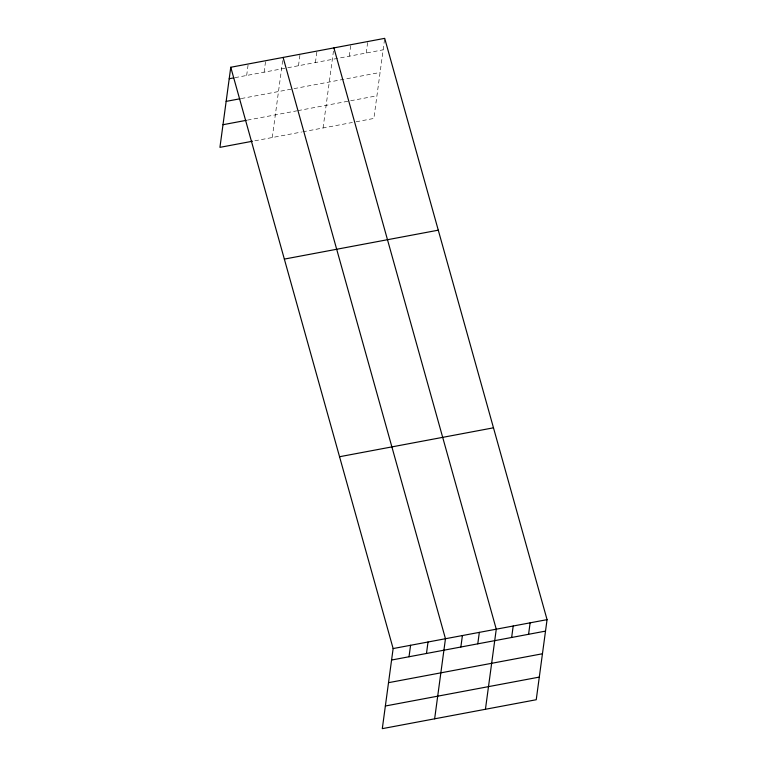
<?xml version="1.0" encoding="UTF-8"?>
<svg xmlns="http://www.w3.org/2000/svg" width="767" height="767" viewBox="0 0 767 767"><rect width="100%" height="100%" fill="white"/><g stroke="black" fill="none" stroke-linecap="round" stroke-linejoin="round"><path stroke-width="0.58" stroke-dasharray="3.83 2.88" d="M246.658 75.463L248.211 63.987M264.107 72.184L265.66 60.708M272.275 137.523L282.946 58.58M298.488 65.722L300.031 54.256M315.419 62.549L316.963 51.073M323.07 127.984L333.741 49.04M349.282 56.183L350.835 44.707M366.214 53.009L367.767 41.533M384.545 39.501L373.865 118.444L353.549 122.26M235.028 77.649L383.145 49.826M241.269 98.54L380.087 72.472M247.425 120.122L296.781 110.851M297.912 110.64L376.933 95.798M254.826 140.802L301.623 132.01M302.754 131.799L352.417 122.471"/><path stroke-width="1.15" d="M230.762 67.266L393.135 648.556L382.302 728.65L536.238 699.734L547.063 619.65L384.698 38.35L230.762 67.266L219.937 147.35L252.496 141.233M409.022 656.753L410.575 645.277M426.471 653.474L428.024 642.008M434.64 718.823L445.464 638.729L283.1 57.429M460.852 647.022L462.405 635.546M477.783 643.839L479.337 632.363M485.434 709.283L496.268 629.189L333.904 47.89M511.647 637.482L513.2 626.006M528.578 634.299L530.131 622.823M229.208 78.733L233.868 77.86M226.15 101.378L240.109 98.761M222.996 124.714L246.255 120.342M284.346 259.093L438.283 230.177M339.551 456.729L493.488 427.813M393.135 648.556L547.063 619.65M391.582 660.032L545.51 631.116M388.514 682.678L542.451 653.762M385.36 706.004L539.297 677.098"/></g></svg>
